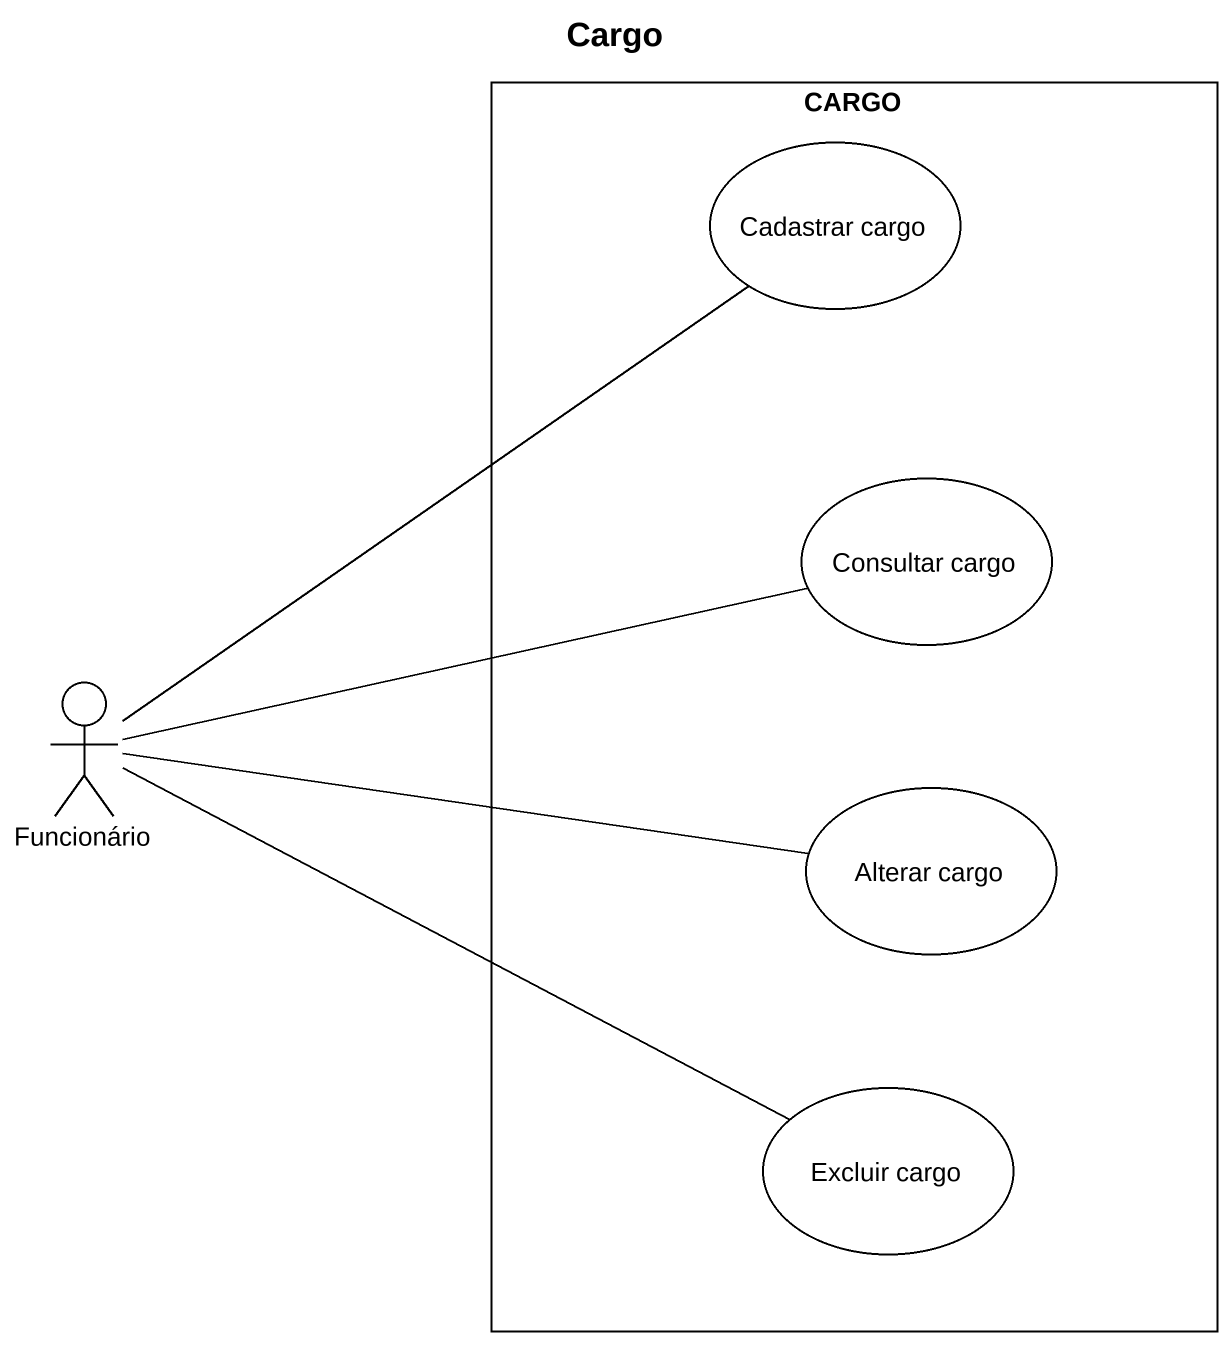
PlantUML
@startuml
title Cargo
rectangle CARGO {
  usecase "Cadastrar cargo" as Cadastrar_cargo
  usecase "Consultar cargo" as Consultar_cargo
  usecase "Alterar cargo" as Alterar_cargo
  usecase "Excluir cargo" as Excluir_cargo
}
actor Funcionário
Funcionário -up- Cadastrar_cargo
Funcionário -right- Consultar_cargo
Funcionário -right- Alterar_cargo
Funcionário -right- Excluir_cargo
@enduml
